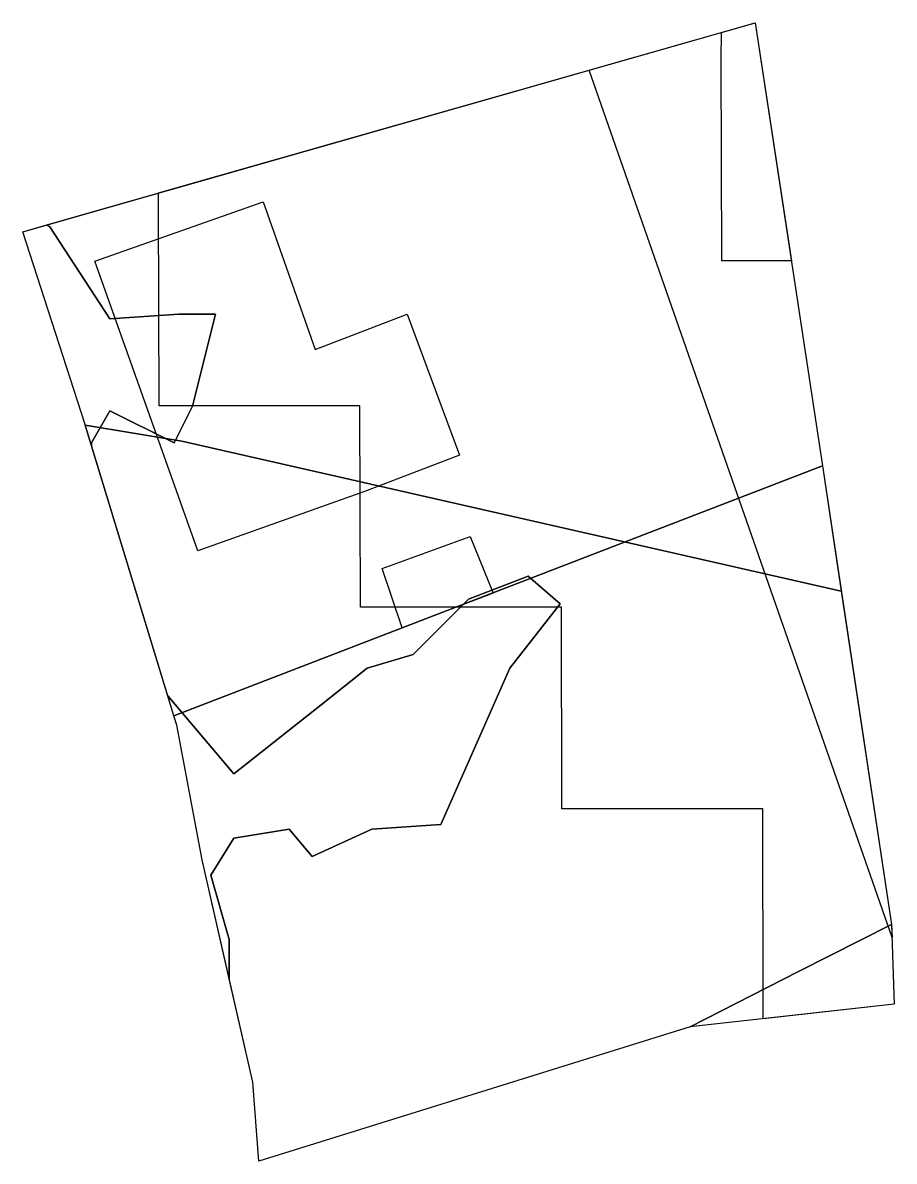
# Model space of a CAD drawing. Header units: metres. Extents: x 421970.2 to 422013.5, y 6417613.7 to 6417670.2.
import ezdxf

# ---------------------------------------------------------------- set-up
doc = ezdxf.new("R2010")
doc.units = ezdxf.units.M
for name, color, linetype in [('batiments_latresne', 1, 'Continuous'), ('cote_de_seuil_ppri', 2, 'Continuous'), ('france_zonage_sismique', 3, 'Continuous'), ('nuisances_sonores_gironde', 4, 'Continuous'), ('parcelles_latresne', 5, 'Continuous'), ('plu_latresne', 6, 'Continuous'), ('pm1_detaillee_gironde', 7, 'Continuous'), ('prescriptions_surf', 30, 'Continuous'), ('radon', 41, 'Continuous'), ('retrait_gonflement_argiles_gironde', 1, 'Continuous'), ('zbrs_gironde', 2, 'Continuous')]:
    doc.layers.add(name, color=color, linetype=linetype)

msp = doc.modelspace()

# ---------------------------------------------------------------- linework, layer by layer
at = {"layer": 'batiments_latresne', "color": 1}
for points in [[(421984.73, 6417653.995), (421989.3, 6417655.745), (421991.89, 6417648.735), (421987.22, 6417646.955), (421978.89, 6417643.995), (421973.78, 6417658.385), (421982.14, 6417661.335), (421984.73, 6417653.995)], [(421988.05, 6417643.115), (421992.42, 6417644.705), (421993.56, 6417641.895), (421989.05, 6417640.165), (421988.05, 6417643.115)]]:
    msp.add_lwpolyline(points, close=True, dxfattribs=at)
at = {"layer": 'cote_de_seuil_ppri', "color": 2}
for points in [[(421978.1, 6417649.432), (421973.306, 6417650.231), (421973.28, 6417650.315), (421970.2, 6417659.845), (422006.59, 6417670.225), (422009.92, 6417648.215), (422010.86, 6417641.987), (421978.1, 6417649.432)], [(421978.1, 6417649.432), (422010.86, 6417641.987), (422013.36, 6417625.425), (422013.49, 6417621.465), (422003.36, 6417620.345), (421981.92, 6417613.665), (421981.63, 6417617.595), (421979.11, 6417628.645), (421977.86, 6417635.325), (421977.71, 6417635.795), (421973.306, 6417650.231), (421978.1, 6417649.432)]]:
    msp.add_lwpolyline(points, close=True, dxfattribs=at)
at = {"layer": 'france_zonage_sismique', "color": 3}
msp.add_lwpolyline([(422003.36, 6417620.345), (421981.92, 6417613.665), (421981.63, 6417617.595), (421979.11, 6417628.645), (421977.86, 6417635.325), (421977.71, 6417635.795), (421973.28, 6417650.315), (421970.2, 6417659.845), (422006.59, 6417670.225), (422009.92, 6417648.215), (422013.36, 6417625.425), (422013.49, 6417621.465), (422003.36, 6417620.345)], close=True, dxfattribs=at)
at = {"layer": 'nuisances_sonores_gironde', "color": 4}
msp.add_lwpolyline([(421998.337, 6417667.871), (422006.59, 6417670.225), (422009.92, 6417648.215), (422013.36, 6417625.425), (422013.381, 6417624.778), (421998.337, 6417667.871)], close=True, dxfattribs=at)
at = {"layer": 'parcelles_latresne', "color": 5}
for points in [[(421977.71, 6417635.795), (421973.28, 6417650.315), (421970.2, 6417659.845), (422006.59, 6417670.225), (422009.92, 6417648.215), (421977.71, 6417635.795)], [(422008.74, 6417623.085), (422003.36, 6417620.345), (421981.92, 6417613.665), (421981.63, 6417617.595), (421979.11, 6417628.645), (421977.86, 6417635.325), (421977.71, 6417635.795), (422009.92, 6417648.215), (422013.36, 6417625.425), (422008.74, 6417623.085)], [(422013.49, 6417621.465), (422003.36, 6417620.345), (422008.74, 6417623.085), (422013.36, 6417625.425), (422013.49, 6417621.465)]]:
    msp.add_lwpolyline(points, close=True, dxfattribs=at)
at = {"layer": 'plu_latresne', "color": 6}
msp.add_lwpolyline([(422003.36, 6417620.345), (421981.92, 6417613.665), (421981.63, 6417617.595), (421979.11, 6417628.645), (421977.86, 6417635.325), (421977.71, 6417635.795), (421973.28, 6417650.315), (421970.2, 6417659.845), (422006.59, 6417670.225), (422009.92, 6417648.215), (422013.36, 6417625.425), (422013.49, 6417621.465), (422003.36, 6417620.345)], close=True, dxfattribs=at)
msp.add_lwpolyline([(422003.36, 6417620.345), (421981.92, 6417613.665), (421981.63, 6417617.595), (421979.11, 6417628.645), (421977.86, 6417635.325), (421977.71, 6417635.795), (421973.28, 6417650.315), (421970.2, 6417659.845), (422006.59, 6417670.225), (422009.92, 6417648.215), (422013.36, 6417625.425), (422013.49, 6417621.465), (422003.36, 6417620.345)], close=True, dxfattribs=at)
at = {"layer": 'pm1_detaillee_gironde', "color": 7}
for points in [[(421980.458, 6417624.685), (421979.545, 6417627.882), (421980.687, 6417629.709), (421983.427, 6417630.166), (421984.569, 6417628.796), (421987.538, 6417630.166), (421990.964, 6417630.394), (421994.389, 6417638.159), (421996.901, 6417641.356), (421995.303, 6417642.727), (421992.334, 6417641.585), (421989.593, 6417638.844), (421987.309, 6417638.159), (421985.026, 6417636.332), (421980.687, 6417632.906), (421977.41, 6417636.779), (421973.615, 6417649.217), (421973.607, 6417649.35), (421974.52, 6417650.948), (421977.718, 6417649.35), (421978.631, 6417651.177), (421979.773, 6417655.744), (421977.946, 6417655.744), (421974.52, 6417655.516), (421971.552, 6417660.083), (421971.392, 6417660.185), (422006.59, 6417670.225), (422009.92, 6417648.215), (422013.36, 6417625.425), (422013.49, 6417621.465), (422003.36, 6417620.345), (421981.92, 6417613.665), (421981.63, 6417617.595), (421980.458, 6417622.734), (421980.458, 6417624.685)], [(421971.552, 6417660.083), (421974.52, 6417655.516), (421977.946, 6417655.744), (421979.773, 6417655.744), (421978.631, 6417651.177), (421977.718, 6417649.35), (421974.52, 6417650.948), (421973.607, 6417649.35), (421973.615, 6417649.217), (421973.28, 6417650.315), (421970.2, 6417659.845), (421971.392, 6417660.185), (421971.552, 6417660.083)], [(421980.687, 6417632.906), (421985.026, 6417636.332), (421987.309, 6417638.159), (421989.593, 6417638.844), (421992.334, 6417641.585), (421995.303, 6417642.727), (421996.901, 6417641.356), (421994.389, 6417638.159), (421990.964, 6417630.394), (421987.538, 6417630.166), (421984.569, 6417628.796), (421983.427, 6417630.166), (421980.687, 6417629.709), (421979.545, 6417627.882), (421980.458, 6417624.685), (421980.458, 6417622.734), (421979.11, 6417628.645), (421977.86, 6417635.325), (421977.71, 6417635.795), (421977.41, 6417636.779), (421980.687, 6417632.906)]]:
    msp.add_lwpolyline(points, close=True, dxfattribs=at)
at = {"layer": 'prescriptions_surf', "color": 30}
msp.add_lwpolyline([(422003.36, 6417620.345), (421981.92, 6417613.665), (421981.63, 6417617.595), (421979.11, 6417628.645), (421977.86, 6417635.325), (421977.71, 6417635.795), (421973.28, 6417650.315), (421970.2, 6417659.845), (422006.59, 6417670.225), (422009.92, 6417648.215), (422013.36, 6417625.425), (422013.49, 6417621.465), (422003.36, 6417620.345)], close=True, dxfattribs=at)
msp.add_lwpolyline([(422003.36, 6417620.345), (421981.92, 6417613.665), (421981.63, 6417617.595), (421979.11, 6417628.645), (421977.86, 6417635.325), (421977.71, 6417635.795), (421973.28, 6417650.315), (421970.2, 6417659.845), (422006.59, 6417670.225), (422009.92, 6417648.215), (422013.36, 6417625.425), (422013.49, 6417621.465), (422003.36, 6417620.345)], close=True, dxfattribs=at)
at = {"layer": 'radon', "color": 41}
msp.add_lwpolyline([(422003.36, 6417620.345), (421981.92, 6417613.665), (421981.63, 6417617.595), (421979.11, 6417628.645), (421977.86, 6417635.325), (421977.71, 6417635.795), (421973.28, 6417650.315), (421970.2, 6417659.845), (422006.59, 6417670.225), (422009.92, 6417648.215), (422013.36, 6417625.425), (422013.49, 6417621.465), (422003.36, 6417620.345)], close=True, dxfattribs=at)
at = {"layer": 'retrait_gonflement_argiles_gironde', "color": 1}
msp.add_lwpolyline([(422003.36, 6417620.345), (421981.92, 6417613.665), (421981.63, 6417617.595), (421979.11, 6417628.645), (421977.86, 6417635.325), (421977.71, 6417635.795), (421973.28, 6417650.315), (421970.2, 6417659.845), (422006.59, 6417670.225), (422009.92, 6417648.215), (422013.36, 6417625.425), (422013.49, 6417621.465), (422003.36, 6417620.345)], close=True, dxfattribs=at)
at = {"layer": 'zbrs_gironde', "color": 2}
for points in [[(422006.987, 6417621.17), (422006.958, 6417631.178), (421996.984, 6417631.178), (421996.955, 6417641.186), (421986.981, 6417641.185), (421986.952, 6417651.193), (421976.979, 6417651.193), (421976.95, 6417661.2), (421976.948, 6417661.77), (422006.59, 6417670.225), (422009.92, 6417648.215), (422013.36, 6417625.425), (422013.49, 6417621.465), (422006.985, 6417620.745), (422006.987, 6417621.17)], [(422004.925, 6417658.397), (422004.896, 6417668.405), (422004.903, 6417669.744), (422006.59, 6417670.225), (422008.38, 6417658.397), (422004.925, 6417658.397)]]:
    msp.add_lwpolyline(points, close=True, dxfattribs=at)

doc.saveas('drawing.dxf')
